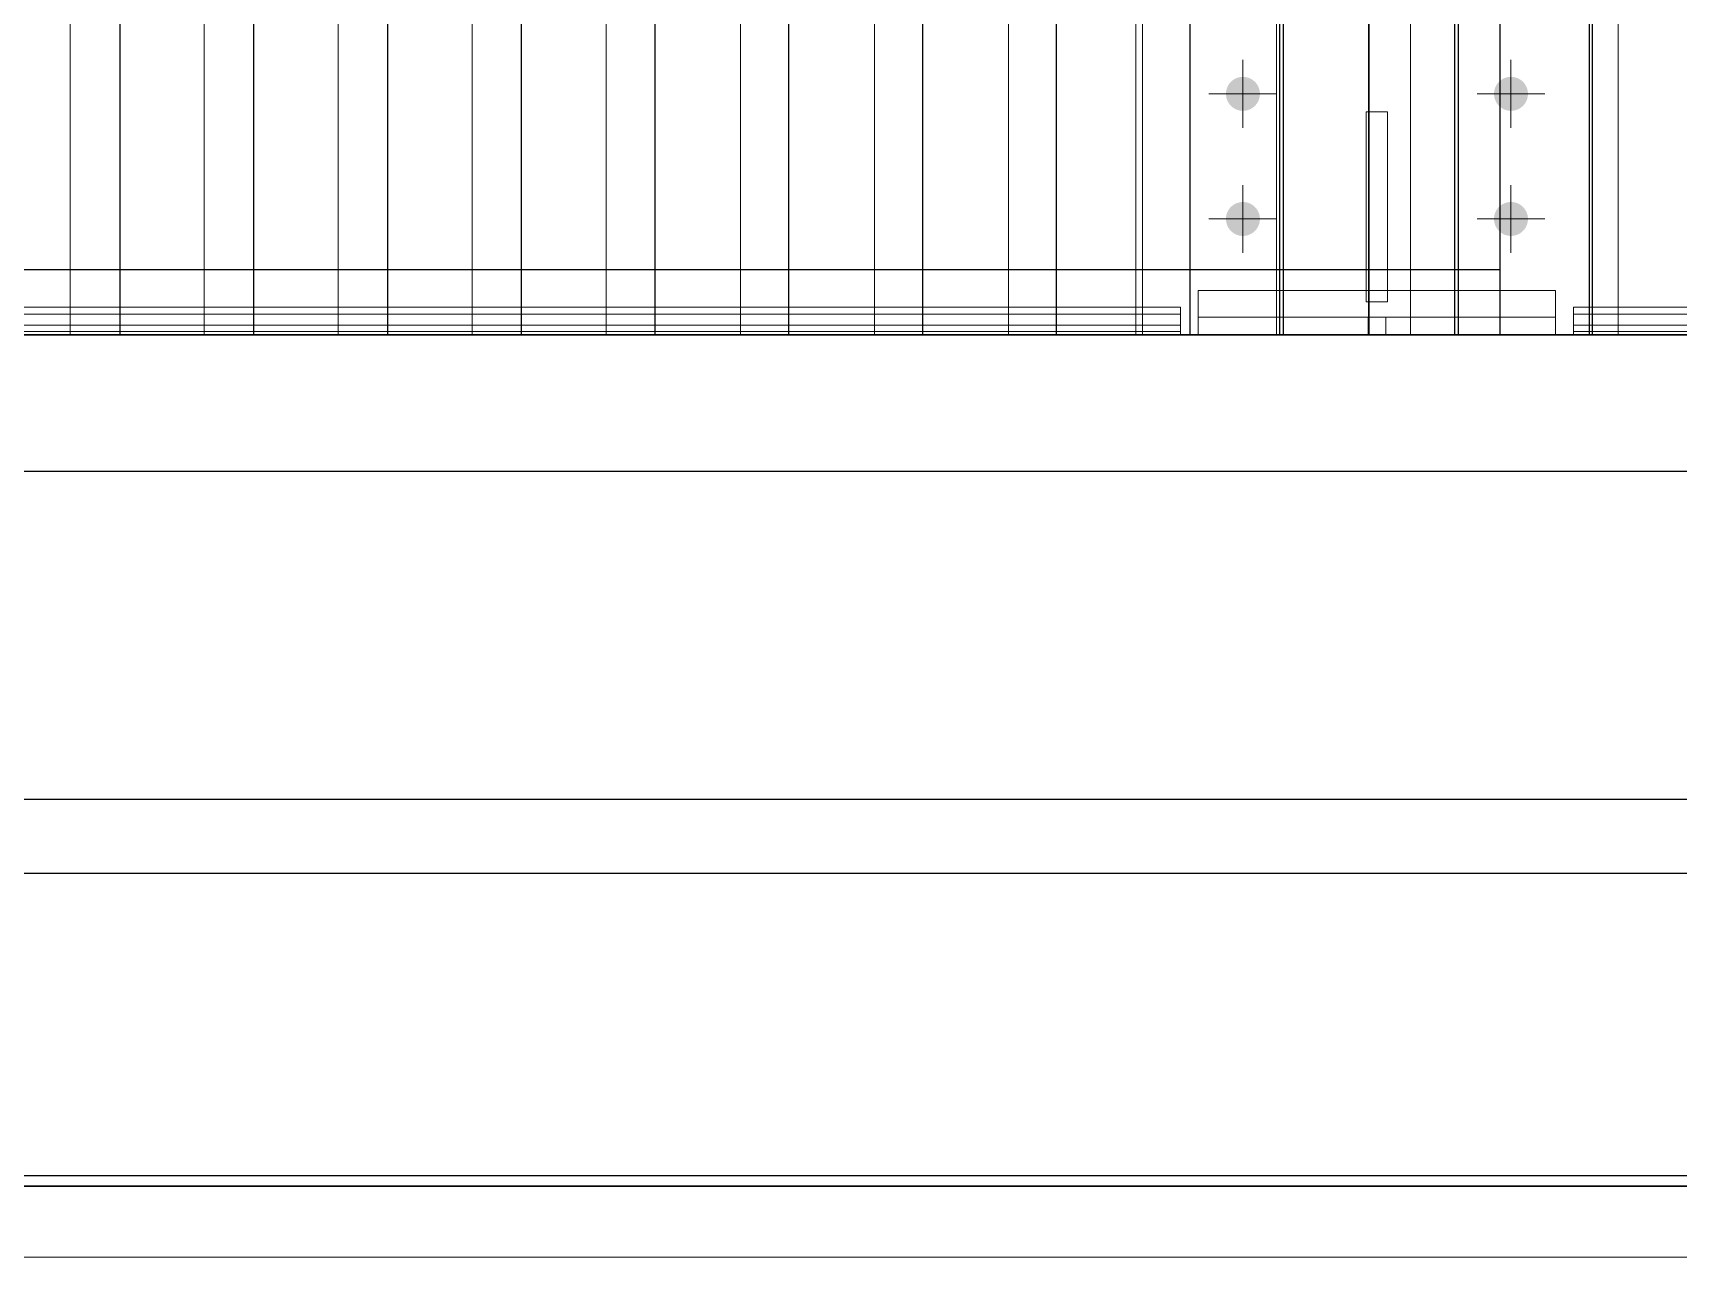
# Model space of a CAD drawing. Header units: millimetres. Extents: x 663313 to 1226001, y 1431724 to 1620898.
# Drawn here: x 803787 to 804707, y 1513005 to 1513690 of the extents above; entities that cross this region are included whole.
import ezdxf

# ---------------------------------------------------------------- set-up
doc = ezdxf.new("R2010")
doc.units = ezdxf.units.MM
doc.set_wipeout_variables(frame=1)
doc.linetypes.add('XKITLINE00', pattern=[0])
doc.linetypes.add('XKITLINE02', pattern=[4, 2, -2])
doc.layers.add('000 - 0_HIDE_OBJ_FRAMING_DEF_SUB', color=7, linetype='Continuous', plot=False)
doc.layers.add('000 - CONCRETE_EX_BUILDING_MAIN_COLOR_1', color=7, linetype='Continuous')
doc.layers.add('A-canopy', color=7, linetype='Continuous')
doc.layers.add('A-GENM', color=7, linetype='Continuous', lineweight=9)
doc.layers.add('Part', color=7, linetype='Continuous', lineweight=0)

# ---------------------------------------------------------------- blocks, each defined once
blk = doc.blocks.new('cano')
at = {"layer": '000 - CONCRETE_EX_BUILDING_MAIN_COLOR_1', "linetype": 'XKITLINE02', "lineweight": 0}
for points in [[(663607.49644, 1524720.75243), (663607.49658, 1524720.75335), (663607.49681, 1524720.75426), (663607.49712, 1524720.75514), (663607.49752, 1524720.75598), (663607.498, 1524720.75678), (663607.49855, 1524720.75753), (663607.49918, 1524720.75822), (663607.49987, 1524720.75884), (663607.50062, 1524720.7594), (663607.50142, 1524720.75988), (663607.50226, 1524720.76028), (663607.50314, 1524720.76059), (663607.50404, 1524720.76082), (663607.50497, 1524720.76095), (663607.5059, 1524720.761), (663607.50683, 1524720.76095), (663607.50775, 1524720.76082), (663607.50866, 1524720.76059), (663607.50953, 1524720.76028), (663607.51038, 1524720.75988), (663607.51118, 1524720.7594), (663607.51192, 1524720.75884), (663607.51261, 1524720.75822), (663607.51324, 1524720.75753), (663607.5138, 1524720.75678), (663607.51428, 1524720.75598), (663607.51467, 1524720.75514), (663607.51499, 1524720.75426), (663607.51521, 1524720.75335), (663607.51535, 1524720.75243), (663607.5154, 1524720.7515), (663607.51535, 1524720.75057), (663607.51521, 1524720.74965), (663607.51499, 1524720.74874), (663607.51467, 1524720.74786), (663607.51428, 1524720.74702), (663607.5138, 1524720.74622), (663607.51324, 1524720.74547), (663607.51261, 1524720.74478), (663607.51192, 1524720.74416), (663607.51118, 1524720.7436), (663607.51038, 1524720.74312), (663607.50953, 1524720.74272), (663607.50866, 1524720.74241), (663607.50775, 1524720.74218), (663607.50683, 1524720.74205), (663607.5059, 1524720.742), (663607.50497, 1524720.74205), (663607.50404, 1524720.74218), (663607.50314, 1524720.74241), (663607.50226, 1524720.74272), (663607.50142, 1524720.74312), (663607.50062, 1524720.7436), (663607.49987, 1524720.74416), (663607.49918, 1524720.74478), (663607.49855, 1524720.74547), (663607.498, 1524720.74622), (663607.49752, 1524720.74702), (663607.49712, 1524720.74786), (663607.49681, 1524720.74874), (663607.49658, 1524720.74965), (663607.49644, 1524720.75057), (663607.4964, 1524720.7515)], [(663607.64644, 1524720.75243), (663607.64658, 1524720.75335), (663607.64681, 1524720.75426), (663607.64712, 1524720.75514), (663607.64752, 1524720.75598), (663607.648, 1524720.75678), (663607.64855, 1524720.75753), (663607.64918, 1524720.75822), (663607.64987, 1524720.75884), (663607.65062, 1524720.7594), (663607.65142, 1524720.75988), (663607.65226, 1524720.76028), (663607.65314, 1524720.76059), (663607.65404, 1524720.76082), (663607.65497, 1524720.76095), (663607.6559, 1524720.761), (663607.65683, 1524720.76095), (663607.65775, 1524720.76082), (663607.65866, 1524720.76059), (663607.65953, 1524720.76028), (663607.66038, 1524720.75988), (663607.66118, 1524720.7594), (663607.66192, 1524720.75884), (663607.66261, 1524720.75822), (663607.66324, 1524720.75753), (663607.6638, 1524720.75678), (663607.66428, 1524720.75598), (663607.66467, 1524720.75514), (663607.66499, 1524720.75426), (663607.66521, 1524720.75335), (663607.66535, 1524720.75243), (663607.6654, 1524720.7515), (663607.66535, 1524720.75057), (663607.66521, 1524720.74965), (663607.66499, 1524720.74874), (663607.66467, 1524720.74786), (663607.66428, 1524720.74702), (663607.6638, 1524720.74622), (663607.66324, 1524720.74547), (663607.66261, 1524720.74478), (663607.66192, 1524720.74416), (663607.66118, 1524720.7436), (663607.66038, 1524720.74312), (663607.65953, 1524720.74272), (663607.65866, 1524720.74241), (663607.65775, 1524720.74218), (663607.65683, 1524720.74205), (663607.6559, 1524720.742), (663607.65497, 1524720.74205), (663607.65404, 1524720.74218), (663607.65314, 1524720.74241), (663607.65226, 1524720.74272), (663607.65142, 1524720.74312), (663607.65062, 1524720.7436), (663607.64987, 1524720.74416), (663607.64918, 1524720.74478), (663607.64855, 1524720.74547), (663607.648, 1524720.74622), (663607.64752, 1524720.74702), (663607.64712, 1524720.74786), (663607.64681, 1524720.74874), (663607.64658, 1524720.74965), (663607.64644, 1524720.75057), (663607.6464, 1524720.7515)], [(663607.49644, 1524720.68243), (663607.49658, 1524720.68335), (663607.49681, 1524720.68426), (663607.49712, 1524720.68514), (663607.49752, 1524720.68598), (663607.498, 1524720.68678), (663607.49855, 1524720.68753), (663607.49918, 1524720.68822), (663607.49987, 1524720.68884), (663607.50062, 1524720.6894), (663607.50142, 1524720.68988), (663607.50226, 1524720.69028), (663607.50314, 1524720.69059), (663607.50404, 1524720.69082), (663607.50497, 1524720.69095), (663607.5059, 1524720.691), (663607.50683, 1524720.69095), (663607.50775, 1524720.69082), (663607.50866, 1524720.69059), (663607.50953, 1524720.69028), (663607.51038, 1524720.68988), (663607.51118, 1524720.6894), (663607.51192, 1524720.68884), (663607.51261, 1524720.68822), (663607.51324, 1524720.68753), (663607.5138, 1524720.68678), (663607.51428, 1524720.68598), (663607.51467, 1524720.68514), (663607.51499, 1524720.68426), (663607.51521, 1524720.68335), (663607.51535, 1524720.68243), (663607.5154, 1524720.6815), (663607.51535, 1524720.68057), (663607.51521, 1524720.67965), (663607.51499, 1524720.67874), (663607.51467, 1524720.67786), (663607.51428, 1524720.67702), (663607.5138, 1524720.67622), (663607.51324, 1524720.67547), (663607.51261, 1524720.67478), (663607.51192, 1524720.67416), (663607.51118, 1524720.6736), (663607.51038, 1524720.67312), (663607.50953, 1524720.67272), (663607.50866, 1524720.67241), (663607.50775, 1524720.67218), (663607.50683, 1524720.67205), (663607.5059, 1524720.672), (663607.50497, 1524720.67205), (663607.50404, 1524720.67218), (663607.50314, 1524720.67241), (663607.50226, 1524720.67272), (663607.50142, 1524720.67312), (663607.50062, 1524720.6736), (663607.49987, 1524720.67416), (663607.49918, 1524720.67478), (663607.49855, 1524720.67547), (663607.498, 1524720.67622), (663607.49752, 1524720.67702), (663607.49712, 1524720.67786), (663607.49681, 1524720.67874), (663607.49658, 1524720.67965), (663607.49644, 1524720.68057), (663607.4964, 1524720.6815)], [(663607.64644, 1524720.68243), (663607.64658, 1524720.68335), (663607.64681, 1524720.68426), (663607.64712, 1524720.68514), (663607.64752, 1524720.68598), (663607.648, 1524720.68678), (663607.64855, 1524720.68753), (663607.64918, 1524720.68822), (663607.64987, 1524720.68884), (663607.65062, 1524720.6894), (663607.65142, 1524720.68988), (663607.65226, 1524720.69028), (663607.65314, 1524720.69059), (663607.65404, 1524720.69082), (663607.65497, 1524720.69095), (663607.6559, 1524720.691), (663607.65683, 1524720.69095), (663607.65775, 1524720.69082), (663607.65866, 1524720.69059), (663607.65953, 1524720.69028), (663607.66038, 1524720.68988), (663607.66118, 1524720.6894), (663607.66192, 1524720.68884), (663607.66261, 1524720.68822), (663607.66324, 1524720.68753), (663607.6638, 1524720.68678), (663607.66428, 1524720.68598), (663607.66467, 1524720.68514), (663607.66499, 1524720.68426), (663607.66521, 1524720.68335), (663607.66535, 1524720.68243), (663607.6654, 1524720.6815), (663607.66535, 1524720.68057), (663607.66521, 1524720.67965), (663607.66499, 1524720.67874), (663607.66467, 1524720.67786), (663607.66428, 1524720.67702), (663607.6638, 1524720.67622), (663607.66324, 1524720.67547), (663607.66261, 1524720.67478), (663607.66192, 1524720.67416), (663607.66118, 1524720.6736), (663607.66038, 1524720.67312), (663607.65953, 1524720.67272), (663607.65866, 1524720.67241), (663607.65775, 1524720.67218), (663607.65683, 1524720.67205), (663607.6559, 1524720.672), (663607.65497, 1524720.67205), (663607.65404, 1524720.67218), (663607.65314, 1524720.67241), (663607.65226, 1524720.67272), (663607.65142, 1524720.67312), (663607.65062, 1524720.6736), (663607.64987, 1524720.67416), (663607.64918, 1524720.67478), (663607.64855, 1524720.67547), (663607.648, 1524720.67622), (663607.64752, 1524720.67702), (663607.64712, 1524720.67786), (663607.64681, 1524720.67874), (663607.64658, 1524720.67965), (663607.64644, 1524720.68057), (663607.6464, 1524720.6815)], [(663607.53163, 1524720.57522), (663607.53236, 1524720.57511), (663607.53307, 1524720.57493), (663607.53376, 1524720.57468), (663607.53443, 1524720.57437), (663607.53506, 1524720.57399), (663607.53565, 1524720.57355), (663607.5362, 1524720.57306), (663607.53669, 1524720.57251), (663607.53713, 1524720.57192), (663607.53751, 1524720.57129), (663607.53782, 1524720.57063), (663607.53807, 1524720.56994), (663607.53825, 1524720.56922), (663607.53836, 1524720.5685), (663607.53839, 1524720.56776), (663607.53836, 1524720.56703), (663607.53825, 1524720.5663), (663607.53807, 1524720.56559), (663607.53782, 1524720.5649), (663607.53751, 1524720.56423), (663607.53713, 1524720.5636), (663607.53669, 1524720.56301), (663607.5362, 1524720.56247), (663607.53565, 1524720.56197), (663607.53506, 1524720.56153), (663607.53443, 1524720.56116), (663607.53376, 1524720.56084), (663607.53307, 1524720.56059), (663607.53236, 1524720.56042), (663607.53163, 1524720.56031), (663607.53089, 1524720.56027), (663607.53016, 1524720.56031), (663607.52943, 1524720.56042), (663607.52872, 1524720.56059), (663607.52802, 1524720.56084), (663607.52736, 1524720.56116), (663607.52673, 1524720.56153), (663607.52614, 1524720.56197), (663607.52559, 1524720.56247), (663607.5251, 1524720.56301), (663607.52466, 1524720.5636), (663607.52428, 1524720.56423), (663607.52397, 1524720.5649), (663607.52372, 1524720.56559), (663607.52354, 1524720.5663), (663607.52343, 1524720.56703), (663607.52339, 1524720.56776), (663607.52343, 1524720.5685), (663607.52354, 1524720.56922), (663607.52372, 1524720.56994), (663607.52397, 1524720.57063), (663607.52428, 1524720.57129), (663607.52466, 1524720.57192), (663607.5251, 1524720.57251), (663607.52559, 1524720.57306), (663607.52614, 1524720.57355), (663607.52673, 1524720.57399), (663607.52736, 1524720.57437), (663607.52802, 1524720.57468), (663607.52872, 1524720.57493), (663607.52943, 1524720.57511), (663607.53016, 1524720.57522), (663607.53089, 1524720.57525)], [(663607.63163, 1524720.57522), (663607.63236, 1524720.57511), (663607.63307, 1524720.57493), (663607.63377, 1524720.57468), (663607.63443, 1524720.57437), (663607.63506, 1524720.57399), (663607.63565, 1524720.57355), (663607.6362, 1524720.57306), (663607.63669, 1524720.57251), (663607.63713, 1524720.57192), (663607.63751, 1524720.57129), (663607.63782, 1524720.57063), (663607.63807, 1524720.56994), (663607.63825, 1524720.56922), (663607.63836, 1524720.5685), (663607.6384, 1524720.56776), (663607.63836, 1524720.56703), (663607.63825, 1524720.5663), (663607.63807, 1524720.56559), (663607.63782, 1524720.5649), (663607.63751, 1524720.56423), (663607.63713, 1524720.5636), (663607.63669, 1524720.56301), (663607.6362, 1524720.56247), (663607.63565, 1524720.56197), (663607.63506, 1524720.56153), (663607.63443, 1524720.56116), (663607.63377, 1524720.56084), (663607.63307, 1524720.56059), (663607.63236, 1524720.56042), (663607.63163, 1524720.56031), (663607.6309, 1524720.56027), (663607.63016, 1524720.56031), (663607.62943, 1524720.56042), (663607.62872, 1524720.56059), (663607.62803, 1524720.56084), (663607.62736, 1524720.56116), (663607.62673, 1524720.56153), (663607.62614, 1524720.56197), (663607.62559, 1524720.56247), (663607.6251, 1524720.56301), (663607.62466, 1524720.5636), (663607.62428, 1524720.56423), (663607.62397, 1524720.5649), (663607.62372, 1524720.56559), (663607.62354, 1524720.5663), (663607.62343, 1524720.56703), (663607.6234, 1524720.56776), (663607.62343, 1524720.5685), (663607.62354, 1524720.56922), (663607.62372, 1524720.56994), (663607.62397, 1524720.57063), (663607.62428, 1524720.57129), (663607.62466, 1524720.57192), (663607.6251, 1524720.57251), (663607.62559, 1524720.57306), (663607.62614, 1524720.57355), (663607.62673, 1524720.57399), (663607.62736, 1524720.57437), (663607.62803, 1524720.57468), (663607.62872, 1524720.57493), (663607.62943, 1524720.57511), (663607.63016, 1524720.57522), (663607.6309, 1524720.57525)], [(663607.53163, 1524720.52528), (663607.53236, 1524720.52518), (663607.53307, 1524720.525), (663607.53376, 1524720.52475), (663607.53443, 1524720.52444), (663607.53506, 1524720.52406), (663607.53565, 1524720.52362), (663607.5362, 1524720.52313), (663607.53669, 1524720.52258), (663607.53713, 1524720.52199), (663607.53751, 1524720.52136), (663607.53782, 1524720.5207), (663607.53807, 1524720.52), (663607.53825, 1524720.51929), (663607.53836, 1524720.51856), (663607.53839, 1524720.51783), (663607.53836, 1524720.5171), (663607.53825, 1524720.51637), (663607.53807, 1524720.51566), (663607.53782, 1524720.51496), (663607.53751, 1524720.5143), (663607.53713, 1524720.51367), (663607.53669, 1524720.51308), (663607.5362, 1524720.51253), (663607.53565, 1524720.51204), (663607.53506, 1524720.5116), (663607.53443, 1524720.51122), (663607.53376, 1524720.51091), (663607.53307, 1524720.51066), (663607.53236, 1524720.51048), (663607.53163, 1524720.51038), (663607.53089, 1524720.51034), (663607.53016, 1524720.51038), (663607.52943, 1524720.51048), (663607.52872, 1524720.51066), (663607.52802, 1524720.51091), (663607.52736, 1524720.51122), (663607.52673, 1524720.5116), (663607.52614, 1524720.51204), (663607.52559, 1524720.51253), (663607.5251, 1524720.51308), (663607.52466, 1524720.51367), (663607.52428, 1524720.5143), (663607.52397, 1524720.51496), (663607.52372, 1524720.51566), (663607.52354, 1524720.51637), (663607.52343, 1524720.5171), (663607.52339, 1524720.51783), (663607.52343, 1524720.51856), (663607.52354, 1524720.51929), (663607.52372, 1524720.52), (663607.52397, 1524720.5207), (663607.52428, 1524720.52136), (663607.52466, 1524720.52199), (663607.5251, 1524720.52258), (663607.52559, 1524720.52313), (663607.52614, 1524720.52362), (663607.52673, 1524720.52406), (663607.52736, 1524720.52444), (663607.52802, 1524720.52475), (663607.52872, 1524720.525), (663607.52943, 1524720.52518), (663607.53016, 1524720.52528), (663607.53089, 1524720.52532)], [(663607.63163, 1524720.52528), (663607.63236, 1524720.52518), (663607.63307, 1524720.525), (663607.63377, 1524720.52475), (663607.63443, 1524720.52444), (663607.63506, 1524720.52406), (663607.63565, 1524720.52362), (663607.6362, 1524720.52313), (663607.63669, 1524720.52258), (663607.63713, 1524720.52199), (663607.63751, 1524720.52136), (663607.63782, 1524720.5207), (663607.63807, 1524720.52), (663607.63825, 1524720.51929), (663607.63836, 1524720.51856), (663607.6384, 1524720.51783), (663607.63836, 1524720.5171), (663607.63825, 1524720.51637), (663607.63807, 1524720.51566), (663607.63782, 1524720.51496), (663607.63751, 1524720.5143), (663607.63713, 1524720.51367), (663607.63669, 1524720.51308), (663607.6362, 1524720.51253), (663607.63565, 1524720.51204), (663607.63506, 1524720.5116), (663607.63443, 1524720.51122), (663607.63377, 1524720.51091), (663607.63307, 1524720.51066), (663607.63236, 1524720.51048), (663607.63163, 1524720.51038), (663607.6309, 1524720.51034), (663607.63016, 1524720.51038), (663607.62943, 1524720.51048), (663607.62872, 1524720.51066), (663607.62803, 1524720.51091), (663607.62736, 1524720.51122), (663607.62673, 1524720.5116), (663607.62614, 1524720.51204), (663607.62559, 1524720.51253), (663607.6251, 1524720.51308), (663607.62466, 1524720.51367), (663607.62428, 1524720.5143), (663607.62397, 1524720.51496), (663607.62372, 1524720.51566), (663607.62354, 1524720.51637), (663607.62343, 1524720.5171), (663607.6234, 1524720.51783), (663607.62343, 1524720.51856), (663607.62354, 1524720.51929), (663607.62372, 1524720.52), (663607.62397, 1524720.5207), (663607.62428, 1524720.52136), (663607.62466, 1524720.52199), (663607.6251, 1524720.52258), (663607.62559, 1524720.52313), (663607.62614, 1524720.52362), (663607.62673, 1524720.52406), (663607.62736, 1524720.52444), (663607.62803, 1524720.52475), (663607.62872, 1524720.525), (663607.62943, 1524720.52518), (663607.63016, 1524720.52528), (663607.6309, 1524720.52532)]]:
    blk.add_hatch(color=7, dxfattribs=at).paths.add_polyline_path(points, flags=17)
at = {"layer": '000 - CONCRETE_EX_BUILDING_MAIN_COLOR_1', "color": 7, "linetype": 'XKITLINE02', "lineweight": 0}
for p, q in [((663607.4459, 1524720.5315), (663607.4459, 1524720.8015)), ((663607.4459, 1524720.5315), (663607.4459, 1524720.8015)), ((663607.4459, 1524720.8015), (663607.4459, 1524720.63209)), ((663607.4459, 1524720.2515), (663607.4459, 1524720.8015)), ((663607.7159, 1524720.8015), (663607.7159, 1524720.5315)), ((663607.7159, 1524720.5315), (663607.7159, 1524720.8015)), ((663607.7159, 1524720.8015), (663607.7159, 1524720.63209)), ((663607.7159, 1524720.8015), (663607.7159, 1524720.2515)), ((663607.5059, 1524720.7325), (663607.5059, 1524720.7705)), ((663607.6559, 1524720.7325), (663607.6559, 1524720.7705)), ((663607.4869, 1524720.7515), (663607.5249, 1524720.7515)), ((663607.6369, 1524720.7515), (663607.6749, 1524720.7515)), ((663607.57489, 1524720.63507), (663607.57489, 1524720.74149)), ((663607.58689, 1524720.74149), (663607.57489, 1524720.74149)), ((663607.57489, 1524720.74149), (663607.57489, 1524720.74149)), ((663607.57489, 1524720.74149), (663607.57489, 1524720.64149)), ((663607.58689, 1524720.74149), (663607.58689, 1524720.63507)), ((663607.58689, 1524720.74149), (663607.58689, 1524720.74149)), ((663607.58689, 1524720.64149), (663607.58689, 1524720.74149)), ((663607.5059, 1524720.6625), (663607.5059, 1524720.7005)), ((663607.6559, 1524720.6625), (663607.6559, 1524720.7005)), ((663607.4869, 1524720.6815), (663607.5249, 1524720.6815)), ((663607.6369, 1524720.6815), (663607.6749, 1524720.6815)), ((663607.48089, 1524720.64152), (663607.57489, 1524720.64152)), ((663607.48089, 1524720.64152), (663607.4809, 1524720.59058)), ((663607.48089, 1524720.6265), (663607.48089, 1524720.64152)), ((663607.57489, 1524720.64152), (663607.58689, 1524720.64152)), ((663607.58689, 1524720.64149), (663607.57489, 1524720.64149)), ((663607.57489, 1524720.64149), (663607.57489, 1524720.63507)), ((663607.58689, 1524720.63507), (663607.57489, 1524720.63507)), ((663607.58689, 1524720.64152), (663607.68089, 1524720.64152)), ((663607.58689, 1524720.63507), (663607.58689, 1524720.64149)), ((663607.68089, 1524720.64152), (663607.6809, 1524720.59058)), ((663607.68089, 1524720.64152), (663607.68089, 1524720.6265)), ((663607.47089, 1524720.63209), (663606.19089, 1524720.63209)), ((663607.47089, 1524720.62816), (663606.19089, 1524720.62816)), ((663607.4459, 1524720.63209), (663607.4459, 1524720.47837)), ((663607.47089, 1524720.62816), (663607.47089, 1524720.63209)), ((663607.47089, 1524720.63209), (663607.47089, 1524720.6221)), ((663607.47089, 1524720.60319), (663607.47089, 1524720.62816)), ((663607.48089, 1524720.6265), (663607.4809, 1524720.57556)), ((663607.68089, 1524720.6265), (663607.48089, 1524720.6265)), ((663607.57589, 1524720.6265), (663607.57589, 1524720.28069)), ((663607.58589, 1524720.6265), (663607.57589, 1524720.6265)), ((663607.57589, 1524720.6265), (663607.5759, 1524720.57556)), ((663607.58589, 1524720.28069), (663607.58589, 1524720.6265)), ((663607.58589, 1524720.6265), (663607.5859, 1524720.57556)), ((663607.68089, 1524720.6265), (663607.6809, 1524720.57556)), ((663607.69089, 1524720.6221), (663607.69089, 1524720.63209)), ((663607.7159, 1524720.63209), (663607.7159, 1524720.47837)), ((663607.47089, 1524720.6221), (663606.19089, 1524720.6221)), ((663607.47089, 1524720.61851), (663606.19089, 1524720.61851)), ((663607.47089, 1524720.6221), (663607.47089, 1524720.61851)), ((663608.97089, 1524720.6221), (663607.69089, 1524720.6221)), ((663607.69089, 1524720.61851), (663607.69089, 1524720.6221)), ((663608.97089, 1524720.61851), (663607.69089, 1524720.61851)), ((663607.47089, 1524720.60353), (663607.4809, 1524720.60353)), ((663607.47089, 1524720.60319), (663607.4809, 1524720.60319)), ((663607.4809, 1524720.60353), (663607.5609, 1524720.60353)), ((663607.4809, 1524720.60319), (663607.5609, 1524720.60319)), ((663607.57589, 1524720.60318), (663607.50089, 1524720.60318)), ((663607.50089, 1524720.60318), (663607.50089, 1524720.60271)), ((663607.50089, 1524720.60318), (663607.50089, 1524720.57556)), ((663607.50089, 1524720.60271), (663607.56689, 1524720.60271)), ((663607.5059, 1524720.6005), (663607.5059, 1524720.58785)), ((663607.5609, 1524720.60353), (663607.5609, 1524720.48287)), ((663607.56689, 1524720.60271), (663607.56689, 1524720.59926)), ((663607.56689, 1524720.60271), (663607.56689, 1524720.48287)), ((663607.56689, 1524720.59926), (663607.57589, 1524720.59926)), ((663607.56689, 1524720.59926), (663607.56689, 1524720.57556)), ((663607.57589, 1524720.59926), (663607.57589, 1524720.60318)), ((663607.57589, 1524720.60318), (663607.57589, 1524720.48335)), ((663607.57589, 1524720.59926), (663607.57589, 1524720.47942)), ((663607.5859, 1524720.48335), (663607.5859, 1524720.60318)), ((663607.6609, 1524720.60318), (663607.5859, 1524720.60318)), ((663607.5859, 1524720.59926), (663607.5859, 1524720.60318)), ((663607.5859, 1524720.47942), (663607.5859, 1524720.59926)), ((663607.5859, 1524720.59926), (663607.5949, 1524720.59926)), ((663607.5949, 1524720.48287), (663607.5949, 1524720.60271)), ((663607.5949, 1524720.60271), (663607.6609, 1524720.60271)), ((663607.5949, 1524720.59926), (663607.5949, 1524720.60271)), ((663607.5949, 1524720.59926), (663607.5949, 1524720.57556)), ((663607.60089, 1524720.48287), (663607.60089, 1524720.60353)), ((663607.60089, 1524720.60353), (663607.6809, 1524720.60353)), ((663607.60089, 1524720.60319), (663607.6809, 1524720.60319)), ((663607.6559, 1524720.6005), (663607.6559, 1524720.58785)), ((663607.6609, 1524720.57556), (663607.6609, 1524720.60318)), ((663607.4809, 1524720.57556), (663607.4809, 1524720.59058)), ((663607.4809, 1524720.59058), (663607.6809, 1524720.59058)), ((663607.52811, 1524720.57556), (663607.51309, 1524720.59058)), ((663607.57532, 1524720.57556), (663607.5603, 1524720.59058)), ((663607.62253, 1524720.57556), (663607.60751, 1524720.59058)), ((663607.66974, 1524720.57556), (663607.65472, 1524720.59058)), ((663607.6809, 1524720.59058), (663607.6809, 1524720.57556)), ((663607.4869, 1524720.5815), (663607.49955, 1524720.5815)), ((663607.5249, 1524720.5815), (663607.51224, 1524720.5815)), ((663607.6369, 1524720.5815), (663607.64955, 1524720.5815)), ((663607.6749, 1524720.5815), (663607.66224, 1524720.5815)), ((663607.6809, 1524720.57556), (663607.4809, 1524720.57556)), ((663607.50089, 1524720.57556), (663607.50089, 1524720.48287)), ((663607.5059, 1524720.5625), (663607.5059, 1524720.57515)), ((663607.56689, 1524720.57556), (663607.56689, 1524720.47942)), ((663607.5759, 1524720.28069), (663607.5759, 1524720.57556)), ((663607.5759, 1524720.57556), (663607.5859, 1524720.57556)), ((663607.5759, 1524720.56356), (663607.5859, 1524720.57356)), ((663607.5859, 1524720.57556), (663607.5859, 1524720.28069)), ((663607.5949, 1524720.57556), (663607.5949, 1524720.47942)), ((663607.6559, 1524720.5625), (663607.6559, 1524720.57515)), ((663607.6609, 1524720.57556), (663607.6609, 1524720.48287)), ((663607.53089, 1524720.56735), (663607.53089, 1524720.56984)), ((663607.6309, 1524720.56735), (663607.6309, 1524720.56984)), ((663607.5759, 1524720.53213), (663607.5859, 1524720.54213)), ((663607.7159, 1524720.5315), (663607.4459, 1524720.5315)), ((663607.53089, 1524720.51742), (663607.53089, 1524720.51991)), ((663607.6309, 1524720.51742), (663607.6309, 1524720.51991)), ((663607.5759, 1524720.5007), (663607.5859, 1524720.5107)), ((663607.5609, 1524720.49228), (663606.10089, 1524720.49228)), ((663607.5609, 1524720.48869), (663606.10089, 1524720.48869)), ((663607.5609, 1524720.48229), (663607.5609, 1524720.49228)), ((663607.5609, 1524720.49228), (663607.5609, 1524720.48869)), ((663607.60089, 1524720.48869), (663607.60089, 1524720.49228)), ((663607.60089, 1524720.49228), (663607.60089, 1524720.48229)), ((663609.0609, 1524720.49228), (663607.60089, 1524720.49228)), ((663609.0609, 1524720.48869), (663607.60089, 1524720.48869)), ((663606.10089, 1524720.48229), (663607.5609, 1524720.48229)), ((663606.10089, 1524720.47837), (663607.5609, 1524720.47837)), ((663607.4459, 1524720.47837), (663607.4459, 1524720.2515)), ((663607.50089, 1524720.48335), (663607.57589, 1524720.48335)), ((663607.56689, 1524720.48287), (663607.50089, 1524720.48287)), ((663607.5609, 1524720.48287), (663607.5609, 1524720.47837)), ((663607.5609, 1524720.48229), (663607.5609, 1524720.47837)), ((663607.56689, 1524720.47942), (663607.56689, 1524720.48287)), ((663607.57589, 1524720.47942), (663607.56689, 1524720.47942)), ((663607.57589, 1524720.47942), (663607.57589, 1524720.48335)), ((663607.5759, 1524720.46927), (663607.5859, 1524720.47927)), ((663607.5859, 1524720.48335), (663607.6609, 1524720.48335)), ((663607.5859, 1524720.47942), (663607.5859, 1524720.48335)), ((663607.5949, 1524720.47942), (663607.5859, 1524720.47942)), ((663607.6609, 1524720.48287), (663607.5949, 1524720.48287)), ((663607.5949, 1524720.48287), (663607.5949, 1524720.47942)), ((663607.60089, 1524720.48229), (663607.60089, 1524720.47837)), ((663607.60089, 1524720.48229), (663609.0609, 1524720.48229)), ((663607.6609, 1524720.48335), (663607.6609, 1524720.48287)), ((663607.7159, 1524720.47837), (663607.7159, 1524720.2515)), ((663607.5759, 1524720.43784), (663607.5859, 1524720.44784)), ((663607.5759, 1524720.40641), (663607.5859, 1524720.41641)), ((663607.5759, 1524720.37498), (663607.5859, 1524720.38498)), ((663607.5759, 1524720.34355), (663607.5859, 1524720.35355)), ((663607.5759, 1524720.31212), (663607.5859, 1524720.32212)), ((663607.5759, 1524720.28069), (663607.5859, 1524720.29069)), ((663607.48089, 1524720.28069), (663607.4809, 1524720.28069)), ((663607.48089, 1524720.27069), (663607.48089, 1524720.28069)), ((663607.4809, 1524720.27069), (663607.4809, 1524720.28069)), ((663607.4809, 1524720.28069), (663607.6809, 1524720.28069)), ((663607.51233, 1524720.27069), (663607.50233, 1524720.28069)), ((663607.54376, 1524720.27069), (663607.53376, 1524720.28069)), ((663607.57519, 1524720.27069), (663607.56519, 1524720.28069)), ((663607.57589, 1524720.28069), (663607.5859, 1524720.28069)), ((663607.5859, 1524720.28069), (663607.58589, 1524720.28069)), ((663607.60662, 1524720.27069), (663607.59662, 1524720.28069)), ((663607.63805, 1524720.27069), (663607.62805, 1524720.28069)), ((663607.66948, 1524720.27069), (663607.65948, 1524720.28069)), ((663607.68089, 1524720.28069), (663607.6809, 1524720.28069)), ((663607.68089, 1524720.27069), (663607.68089, 1524720.28069)), ((663607.6809, 1524720.28069), (663607.6809, 1524720.27069)), ((663607.48089, 1524720.27069), (663607.4809, 1524720.27069)), ((663607.48089, 1524720.27069), (663607.4809, 1524720.27069)), ((663607.4809, 1524720.27069), (663607.6809, 1524720.27069)), ((663607.6809, 1524720.27069), (663607.68089, 1524720.27069)), ((663607.4459, 1524720.2515), (663607.4459, 1524720.2515)), ((663607.7159, 1524720.2515), (663607.4459, 1524720.2515)), ((663607.7159, 1524720.2515), (663607.7159, 1524720.2515))]:
    blk.add_line(p, q, dxfattribs=at)
at = {"layer": '000 - CONCRETE_EX_BUILDING_MAIN_COLOR_1', "color": 7, "linetype": 'XKITLINE00', "lineweight": 0}
for p, q in [((663608.97089, 1524720.63209), (663607.69089, 1524720.63209)), ((663607.69089, 1524720.63209), (663607.69089, 1524720.62816)), ((663608.97089, 1524720.62816), (663607.69089, 1524720.62816)), ((663607.69089, 1524720.62816), (663607.69089, 1524720.60319)), ((663607.6809, 1524720.60353), (663607.69089, 1524720.60353)), ((663607.6809, 1524720.60319), (663607.69089, 1524720.60319)), ((663607.60089, 1524720.47837), (663607.60089, 1524720.48287)), ((663607.60089, 1524720.47837), (663609.0609, 1524720.47837))]:
    blk.add_line(p, q, dxfattribs=at)
blk = doc.blocks.new('GM_Louver Grill Vertical Z1 - Z Profile-V42-ENT 4 ELE-1 sheet')
at = {"layer": 'A-GENM', "color": 7}
blk.add_line((1800304.25, 105898.37), (1800304.25, 110050), dxfattribs=at)
blk = doc.blocks.new('2')
at = {"color": 7}
for p, q in [((1801929.25, 110050), (1801929.25, 105902.3)), ((1801929.25, 105952.3), (1800529.25, 105952.3))]:
    blk.add_line(p, q, dxfattribs=at)
for points in [[(1800479.25, 110050), (1801979.25, 110050), (1801979.25, 105902.3), (1800479.25, 105902.3)], [(1803479.25, 110050), (1801979.25, 110050), (1801979.25, 105902.3), (1803479.25, 105902.3)]]:
    blk.add_lwpolyline(points, close=True, dxfattribs=at)
at = {"layer": 'A-GENM', "color": 7}
for p in [(825, 0), (900, 0), (975, 0), (1050, 0), (1125, 0), (1200, 0), (1275, 0), (1350, 0), (1425, 0), (1500, 0), (1575, 0)]:
    blk.add_blockref('GM_Louver Grill Vertical Z1 - Z Profile-V42-ENT 4 ELE-1 sheet', p, dxfattribs=at)
blk = doc.blocks.new('W-1-PP18-ST_ENT4_REV00_20260602-144432_ELEVATION_1_ST')
at = {"layer": 'Part', "color": 7, "linetype": 'XKITLINE00', "lineweight": 0}
blk.add_lwpolyline([(7805, 106350), (1759.9995, 106350), (1759.9995, 105400), (7805, 105400)], dxfattribs=at)
at = {"color": 7}
blk.add_blockref('2', (-1797178.8102, 0), dxfattribs=at)
at = {"layer": '000 - CONCRETE_EX_BUILDING_MAIN_COLOR_1', "color": 7, "xscale": 1000, "yscale": 1000, "zscale": 1000}
blk.add_blockref('cano', (-663602899.2015, -1524614700.683), dxfattribs=at)
blk = doc.blocks.new('DPA_CP_Entrance Louver Grill Vertical Z1 - Louver Grill Vertical Z-24759719-ENT 4 ELE-1 sheet')
at = {"layer": '000 - 0_HIDE_OBJ_FRAMING_DEF_SUB', "color": 7}
for p, q in [((1801806.05, 108340), (1801806.05, 105869.02)), ((1801808.05, 108340), (1801808.05, 105869.02)), ((1801856.05, 108340), (1801856.05, 105872.85))]:
    blk.add_line(p, q, dxfattribs=at)
blk = doc.blocks.new('DPA_CP_Entrance Louver Grill Vertical Z1 - Louver Grill Vertical Z-24759785-ENT 4 ELE-1 sheet')
at = {"layer": '000 - 0_HIDE_OBJ_FRAMING_DEF_SUB', "color": 7}
for p, q in [((1801856.05, 105872.85), (1801856.05, 108340)), ((1801904.05, 105869.02), (1801904.05, 108340)), ((1801906.05, 105869.02), (1801906.05, 108340))]:
    blk.add_line(p, q, dxfattribs=at)
blk = doc.blocks.new('GM_Louver Grill Vertical Z1 - Z Profile-24759718-ENT 4 ELE-1 sheet')
at = {"layer": '000 - 0_HIDE_OBJ_FRAMING_DEF_SUB', "color": 7}
blk.add_line((1800108.13, 105869.02), (1800108.13, 108340), dxfattribs=at)
blk = doc.blocks.new('W-1-PP18-ST_ENT4_REV00_20260602-144452_ELEVATION_1_EX')
at = {"layer": '000 - 0_HIDE_OBJ_FRAMING_DEF_SUB'}
h = blk.add_hatch(dxfattribs=at)
h.set_pattern_fill('FP_5', style=0, pattern_type=2)
h.set_pattern_definition([(90, (-1798322.8, 99142.2), (-1500, 9e-14), [])])
h.paths.add_polyline_path([(1750.4219, 105690), (13300.2815, 105690), (13300.2815, 105750), (7401.0606, 105750), (7401.0606, 105872.9548), (6229.7593, 105872.8458), (6229.7593, 105869.02), (6227.7593, 105869.02), (6227.7593, 105872.8458), (6131.7593, 105872.8458), (6131.7593, 105869.02), (6129.7593, 105869.02), (6129.7593, 105872.9542), (4727.2392, 105872.8458), (4727.2392, 105869.02), (4725.2392, 105869.02), (4725.2392, 105872.8458), (4629.2392, 105872.8458), (4629.2392, 105869.02), (4627.2392, 105869.02), (4627.2392, 105872.9535), (3229.7593, 105872.8458), (3229.7593, 105869.02), (3227.7593, 105869.02), (3227.7593, 105872.8458), (3131.7593, 105872.8458), (3131.7593, 105869.02), (3129.7593, 105869.02), (3129.7593, 105872.9528), (1750.4219, 105872.9522), (1750.4219, 105707.7624)])
at = {"layer": '000 - 0_HIDE_OBJ_FRAMING_DEF_SUB', "color": 7}
for p, q in [((4627.2392, 105872.9535), (3229.7593, 105872.9529)), ((6129.7593, 105872.9542), (4727.2392, 105872.9536))]:
    blk.add_line(p, q, dxfattribs=at)
for name, p in [('DPA_CP_Entrance Louver Grill Vertical Z1 - Louver Grill Vertical Z-24759719-ENT 4 ELE-1 sheet', (-1797178.8102, 0)), ('GM_Louver Grill Vertical Z1 - Z Profile-24759718-ENT 4 ELE-1 sheet', (-1796129.7676, 0)), ('GM_Louver Grill Vertical Z1 - Z Profile-24759718-ENT 4 ELE-1 sheet', (-1796054.9076, 0)), ('GM_Louver Grill Vertical Z1 - Z Profile-24759718-ENT 4 ELE-1 sheet', (-1795980.0476, 0)), ('GM_Louver Grill Vertical Z1 - Z Profile-24759718-ENT 4 ELE-1 sheet', (-1795905.1876, 0)), ('GM_Louver Grill Vertical Z1 - Z Profile-24759718-ENT 4 ELE-1 sheet', (-1795830.3276, 0)), ('GM_Louver Grill Vertical Z1 - Z Profile-24759718-ENT 4 ELE-1 sheet', (-1795755.4676, 0)), ('GM_Louver Grill Vertical Z1 - Z Profile-24759718-ENT 4 ELE-1 sheet', (-1795680.6076, 0)), ('GM_Louver Grill Vertical Z1 - Z Profile-24759718-ENT 4 ELE-1 sheet', (-1795605.7476, 0)), ('GM_Louver Grill Vertical Z1 - Z Profile-24759718-ENT 4 ELE-1 sheet', (-1795530.8876, 0)), ('DPA_CP_Entrance Louver Grill Vertical Z1 - Louver Grill Vertical Z-24759785-ENT 4 ELE-1 sheet', (-1797178.8102, 0)), ('GM_Louver Grill Vertical Z1 - Z Profile-24759718-ENT 4 ELE-1 sheet', (-1795380.8876, 0)), ('GM_Louver Grill Vertical Z1 - Z Profile-24759718-ENT 4 ELE-1 sheet', (-1795305.7476, 0))]:
    blk.add_blockref(name, p, dxfattribs=at)
blk = doc.blocks.new('*U4593')
at = {"color": 7}
blk.add_wipeout([(0, -476.33), (-6640.39, -476.33), (-6640.39, -470.33), (-6590.39, -470.33), (-6590.39, -301.33), (-6840.42, -301.33), (-6840.42, -276.33), (-6415.14, -259.88), (-6415.14, -76.31), (-5996.2, -76.31), (-5996.2, 0), (0, 0)], dxfattribs=at).dxf.layer = 'A-canopy'
at = {"layer": 'A-canopy', "color": 7}
for p, q in [((-5996.2, -76.31), (0, -76.31)), ((-6415.14, -259.88), (0, -259.88)), ((0, -301.33), (-6590.39, -301.33)), ((-6590.39, -470.33), (0, -470.33))]:
    blk.add_line(p, q, dxfattribs=at)
for points in [[(0, 0), (-5996.2, 0), (-5996.2, -76.31), (-6415.14, -76.31), (-6415.14, -259.88), (-6840.42, -276.33), (-6840.42, -301.33), (-6590.39, -301.33), (-6590.39, -470.33), (-6640.39, -470.33), (-6640.39, -476.33), (0, -476.33)], [(0, -476.33), (-6640.39, -476.33), (-6640.39, -470.33), (-6590.39, -470.33), (-6590.39, -301.33), (-6840.42, -301.33), (-6840.42, -276.33), (-6415.14, -259.88), (-6415.14, -76.31), (-5996.2, -76.31), (-5996.2, 0), (0, 0)]]:
    blk.add_lwpolyline(points, dxfattribs=at)

msp = doc.modelspace()

# ---------------------------------------------------------------- block references
at = {"color": 7}
msp.add_blockref('W-1-PP18-ST_ENT4_REV00_20260602-144432_ELEVATION_1_ST', (799856.9923, 1407605.0011), dxfattribs=at)

# ---------------------------------------------------------------- next in the draw order: block references
msp.add_blockref('W-1-PP18-ST_ENT4_REV00_20260602-144452_ELEVATION_1_EX', (799856.9923, 1407605.0011), dxfattribs=at)

# ---------------------------------------------------------------- next in the draw order: block references
msp.add_blockref('*U4593', (807872.8495, 1513521.0011), dxfattribs=at)

doc.saveas('drawing.dxf')
